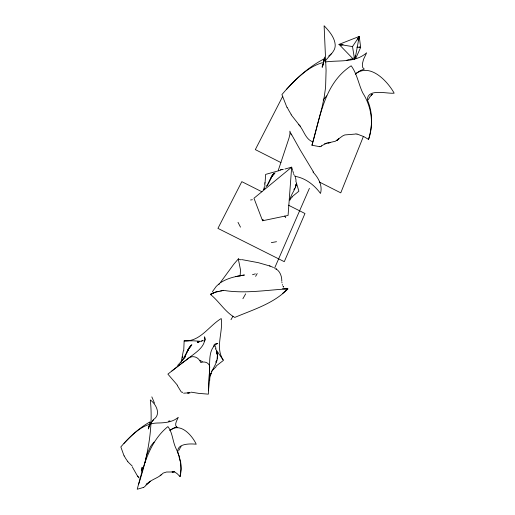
<?xml version="1.0" encoding="UTF-8"?>
<svg xmlns="http://www.w3.org/2000/svg" width="515" height="515" viewBox="0 0 515 515"><rect width="100%" height="100%" fill="white"/><g stroke="black" fill="none" stroke-linecap="round" stroke-linejoin="round"><path stroke-width="0.77" d="M209.521 369.249C211.002 363.738 205.562 360.622 200.76 362.547C198.623 356.676 191.657 354.462 187.286 359.335C180.643 364.028 174.289 369.113 167.884 374.115L177.276 385.033M209.373 372.133L209.431 370.375M209.315 373.877L208.549 390.827M183.733 350.734L184.145 340.891L193.247 340.801L201.114 341.342M217.06 352.608C220.111 362.734 209.232 370.337 209.727 380.405M278.203 170.587L288.992 138.142L289.99 133.881L289.855 131.113L291.342 134.943M262.656 219.326L262.566 220.755L288.078 215.437L291.664 167.163L284.969 169.023M264.865 186.108L264.961 184.653M265.058 183.192L265.643 174.392L280.031 170.394M354.996 58.208L355.241 55.826M296.196 183.913C295.661 189.938 290.595 194.329 289.868 200.309M141.567 471.283L142.146 467.234L141.664 470.588M264.317 186.681L263.912 189.172M321.824 145.256L321.09 146.331M264.665 184.357L264.91 182.69M183.321 350.985L181.08 362.425M145.043 462.618L146.891 454.404L150.509 446.627A28.814 27.662 -65 0 1 154.133 442.037M324.611 57.056L323.819 61.852L324.437 58.24L322.107 67.162L323.62 63.609M174.334 471.682L177.353 473.839L180.044 476.632L181.003 469.049L180.636 461.356M180.044 476.632C182.677 466.654 179.941 456.509 175.551 447.503C172.583 440.731 172.551 432.536 167.916 426.594C148.944 441.979 143.279 466.815 137.222 489.25L143.189 487.531M182.445 357.004L182.516 356.586L182.278 357.912M295.571 184.827L295.346 185.915M355.183 58.253L359.245 36.436L339.05 44.38L353.123 58.916M210.893 373.909L211.041 373.214L210.474 375.853M150.11 422.023L148.301 428.969L150.129 424.244M217.105 358.685L217.427 354.854L217.446 357.185L217.369 354.571L217.111 353.187L217.478 355.646L216.512 351.385L217.279 353.985M240.151 276.053L240.492 269.821L238.303 259L241.02 259.882M357.043 134.022L363.841 136.63L368.553 139.411C372.448 126.548 373.015 112.424 367.382 100.019C367.156 87.975 387.241 94.026 394.162 93.157C387.492 81.164 370.066 62.431 355.402 74.018M368.553 139.411C374.057 123.761 371.527 106.727 362.734 92.867C358.511 84.022 357.101 73.742 351.159 65.791C323.999 83.681 320.472 116.564 311.961 145.243L319.532 146.646M138.49 484.686C147.406 457.346 153.412 428.828 150.309 399.93C156.303 404.32 161.472 414.704 153.283 419.667M311.961 145.243L321.901 107.912L324.077 97.824L325.589 87.466L326.085 70.439L324.115 25.75C329.053 31.08 334.505 37.074 335.188 44.651A25.55 16.647 16.9 0 1 334.299 49.627L332.587 52.44L325.532 60.57M322.326 67.072L323.652 62.379M358.137 40.241L359.245 36.436L360.661 47.425L355.73 58.395M178.834 450.387L180.437 447.471M268.103 184.306L272.435 175.48L270.143 179.355M185.864 354.906L188.677 348.668L191.863 344.735L189.996 346.653L187.718 350.445L191.174 345.436L190.338 346.338L190.679 345.977M363.41 136.417L340.763 192.861L319.403 182.046M185.213 356.444L184.492 358.221L184.647 357.861M216.815 359.959L215.914 362.18L216.718 360.346M368.135 99.826L370.137 96.569L372.416 94.123L371.154 95.211M184.891 357.268L185.625 355.492M274.521 268.302L309.406 188.342M294.522 188.348L293.904 189.7M189.147 347.895L182.381 360.442L183.861 358.26M186.797 352.247L188.902 348.301L191.374 345.282M146.775 483.785L146.08 485.014M282.754 96.254L255.324 149.614L280.952 162.586M150.226 424.231L148.951 426.51L149.749 425.139M230.984 319.699L232.967 316.204M242.9 298.726L245.681 293.827M255.614 276.349L257.197 273.549M212.412 291.702L216.21 286.424L219.203 283.681M271.193 177.353L275.087 172.828M354.5 59.032L352.518 46.588L359.245 36.436L357.481 38.889M266.146 186.713L267.568 184.756L267.079 185.484L271.547 176.639L274.283 173.317M218.952 284.46L233.932 264.034L238.497 258.736M150.947 423.073L153.219 420.021M152.846 420.523L152.434 421.019L153.74 419.493M180.791 447.014L181.164 446.569M182.716 359.946L177.604 365.463M324.811 58.491C308.002 67.13 294.02 80.25 281.917 94.599L286.932 107.397M149.723 422.03C138.593 428.377 129.156 437.254 120.838 446.917L124.07 455.962M286.417 89.462C296.614 78.589 307.687 67.034 322.396 62.676M123.98 443.389C132.799 433.952 143.331 423.472 157.101 423.021C164.465 422.873 172.435 422.422 178.28 417.324C177.192 419.886 173.529 425.525 177.205 427.36C176.523 426.008 171.328 429.51 169.866 430.508C180.269 421.804 192.069 435.31 196.228 444.213C187.067 443.267 172.564 444.303 179.677 457.082M263.461 189.629L265.154 187.833M211.292 371.566L216.133 366.719M289.655 199.582L292.237 197.045M146.595 484.518L150.283 481.184L146.884 484.184C151.333 479.13 158.614 478.223 163.068 473.137L166.461 472.017L174.173 471.965M211.884 293.35L210.461 294.451C219.171 301.359 224.952 311.897 234.776 317.433C253.155 309.618 273.665 303.631 287.834 288.896L284.847 288.567M331.454 53.715L328.712 56.032M160.107 475.66L161.646 474.309M263.686 219.847L262.566 220.755L253.966 198.243L291.664 167.163L292.597 170.272M292.005 196.794L298.887 191.194L295.803 180.92M171.888 370.974C178.814 365.534 185.799 360.165 192.874 354.925C198.539 350.586 205.961 344.921 204.603 336.836L205.414 339.913L203.985 341.188M217.285 365.148L223.433 360.391L215.444 348.822M215.959 366.165L216.841 365.483M355.221 73.948L360.455 70.529L364.311 69.1L362.702 67.517L362.354 63.931L363.526 59.36L366.641 52.794C355.15 62.972 339.359 60.043 325.461 61.942M282.458 293.531L287.834 288.896C266.442 290.003 244.805 293.943 223.465 290.338L215.631 292.102L210.461 294.451L211.517 294.477M322.203 145.475L326.291 143.318L324.843 143.801L326.8 143.228L325.145 143.588L335.323 141.264L342.636 135.954L344.818 134.93L355.337 134.074M210.461 294.451L213.01 292.958M220.922 282.458C227.92 277.926 236.308 276.233 244.438 275.023L239.372 275.84M203.238 340.241L201.507 341.123L202.743 340.499L202.26 340.737M182.542 392.23L181.911 392.539L181.866 391.896M212.907 293.235L213.255 293.067M213.616 292.893L214.781 292.404M223.465 290.338L221.534 290.872M346.46 60.416L348.674 59.573M215.193 292.25L215.631 292.108M252.517 274.72L255.35 273.864M282.49 169.712L283.314 169.48M198.661 341.844L197.303 342.198L199.002 341.799L198.532 341.876M216.081 291.966L219.055 291.329M199.002 341.799L197.734 342.089L199.466 341.702M168.444 421.206L169.937 420.884M236.295 276.491L235.394 276.671L240.344 275.673M349.498 59.405L353.097 58.678M271.321 242.649L276.516 241.69M220.581 291.052L221.07 290.962M250.56 200L252.389 199.711M359.161 47.657L360.661 47.425L359.232 46.82M183.597 393.19L190.486 392.739M187.531 393.029L189.501 392.81M329.825 142.707L327.855 142.932L329.98 142.687M188.02 392.958L189.018 392.848M184.145 340.891C200.116 341.966 208.974 325.808 221.225 318.547C223.272 332.117 215.019 347.368 223.066 359.785M287.834 288.896L282.503 288.741M343.074 44.387L339.05 44.38L342.018 45.429M173.182 471.94L172.055 471.933L174.276 471.946M356.895 47.148L360.661 47.425M340.595 44.599L339.05 44.38L352.518 46.588M241.683 259.579L258.337 262.676L270.13 266.094M191.123 392.147L198.932 393.402L208.375 394.149C208.8 385.04 209.451 375.937 209.521 366.822C209.805 358.665 209.148 347.599 217.787 343.383C216.107 343.434 212.927 344.29 214.002 346.589M295.121 176.342C305.685 178.158 314.285 185.033 320.504 193.447C322.776 185.419 318.367 177.727 312.959 171.965M269.512 265.849L273.491 267.504M312.489 141.728C305.163 138.986 303.773 129.709 298.681 124.604M200.058 360.474L202.363 361.614M261.91 191.786L241.812 181.647L217.935 228.383L284.28 261.684L304.97 213.513L288.464 205.182M275.744 268.753L276.561 269.313L275.879 268.849C280.25 271.283 281.847 276.491 281.814 281.235M132.149 465.991L127.772 461.698M139.147 477.997L137.17 475.487L132.271 466.88M299.698 125.518L300.515 126.368M299.286 125.094L291.065 114.658M181.068 391.658L177.231 385.381M137.614 476.15L138.271 477.07M283.372 286.752L283.611 287.093L283.018 286.211M313.526 172.087L300.097 149.794L291.245 133.939M284.801 216.049L285.709 217.716M238.007 222.326L240.499 227.16M151.835 396.878L154.487 403.129M216.352 351.024L216.905 352.543M294.754 175.435L295.295 176.96M282.297 284.492L282.529 285.22M292.835 171.044L293.524 173.349M293.756 174.115L293.988 174.881M295.468 177.553L296.086 180.372M353.979 57.654L354.365 59.122M215.933 348.764L215.54 346.357M281.905 282.226L281.995 282.857M217.62 355.807L217.633 357.114M355.743 133.842A42.204 25.737 -11.8 0 1 356.921 134.157M323.182 100.045A42.61 41.554 14.9 0 1 326.8 95.829M321.167 146.376A41.779 6.605 27.9 0 1 319.706 146.743M291.226 114.439A41.934 22.493 66.6 0 1 287.145 107.255M179.04 456.895A141.734 53.972 23.4 0 1 180.141 461.202M146.106 485.021A28.402 14.22 28 0 1 143.305 487.621M127.868 461.549A28.28 20.111 81.5 0 1 124.205 455.839M296.035 185.091L295.288 187.711L296.035 185.091M272.892 174.804L271.547 176.639L273.15 174.469L272.892 174.804M273.677 174.083L273.381 174.379L274.527 173.298L273.677 174.083M338.806 138.979L336.636 140.601L338.806 138.979M281.988 169.487L280.424 169.944L281.988 169.487"/></g></svg>
